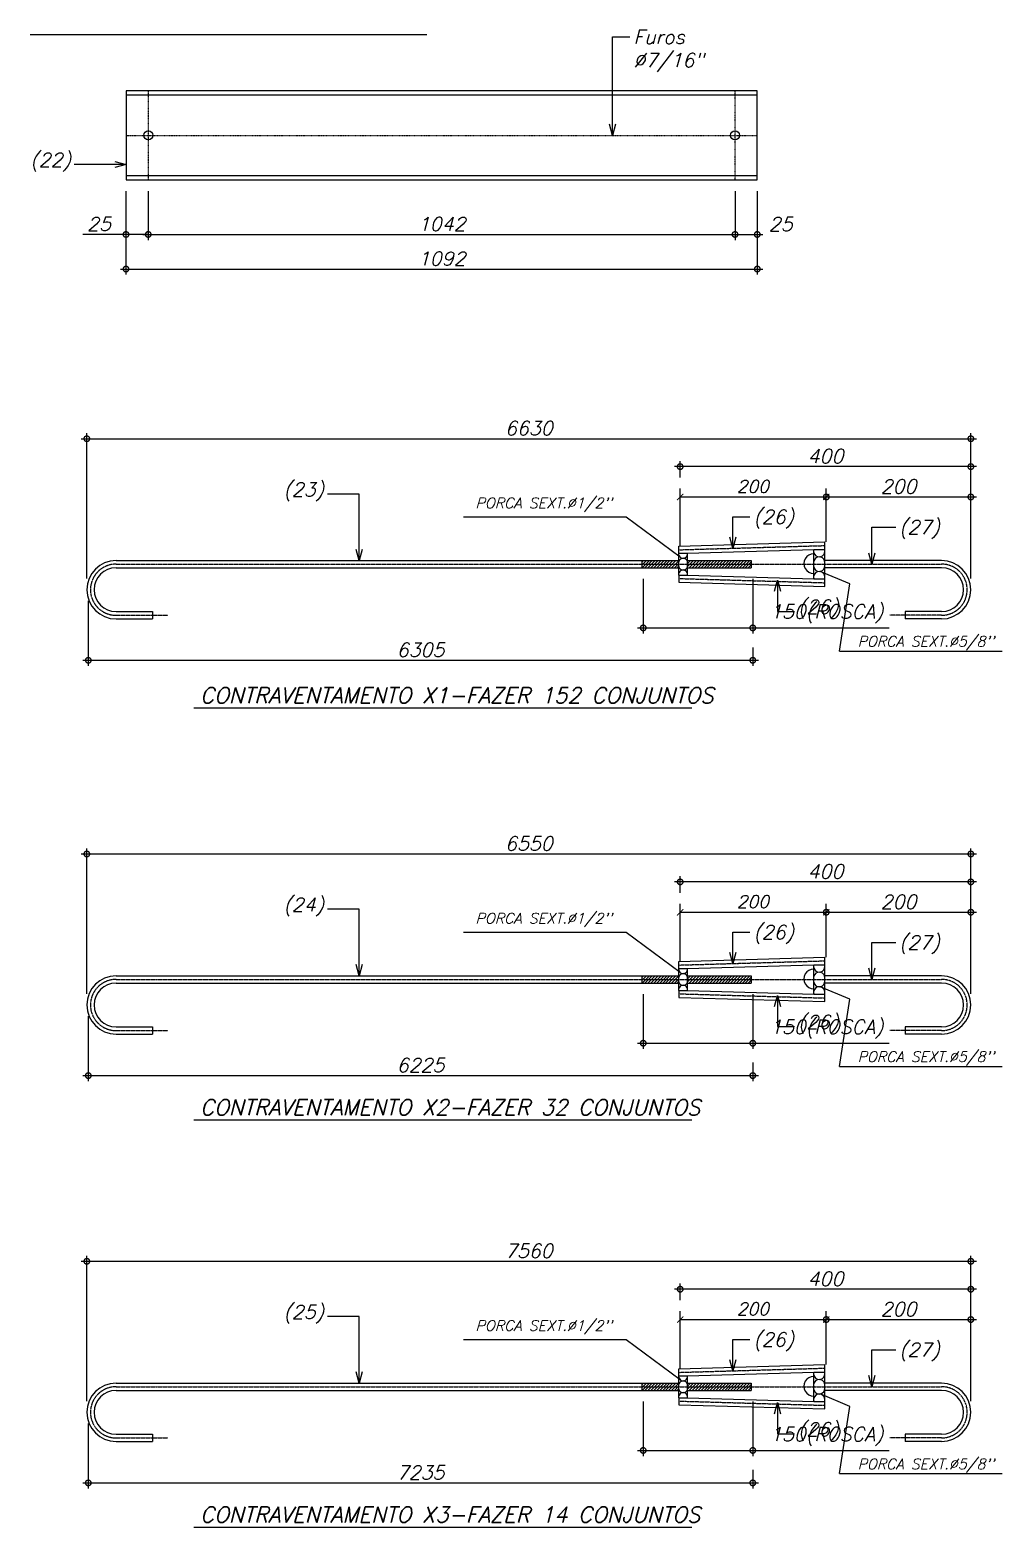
# Model space of a CAD drawing. Header units: millimetres. Extents: x -287396 to 401320, y -174247 to 142644.
# Drawn here: x -110243 to -108060, y 131691 to 135053 of the extents above; entities that cross this region are included whole.
import ezdxf

# ---------------------------------------------------------------- set-up
doc = ezdxf.new("R2010")
doc.units = ezdxf.units.MM
doc.header["$LTSCALE"] = 2.5
doc.linetypes.add('CENTER2', pattern=[1.125, 0.75, -0.125, 0.125, -0.125])
doc.linetypes.add('DASHDOT', pattern=[1, 0.5, -0.25, 0, -0.25])
doc.layers.add('COBERTA', color=3, linetype='Continuous', lineweight=25)
doc.layers.add('DIMEN', color=3, linetype='Continuous')
doc.layers.add('PENA-04', color=4, linetype='Continuous')
doc.styles.add('ROMANS', font='romans', dxfattribs={"oblique": 15})
doc.dimstyles.new('Esc. 12.5', dxfattribs={"dimscale": 12.5, "dimtxt": 2.5, "dimasz": 2, "dimexe": 1, "dimexo": 2, "dimtad": 1, "dimdec": 0, "dimtxsty": 'ROMANS', "dimblk": 'DOTSMALL', "dimcen": 2.5, "dimdle": 1, "dimclrd": 2, "dimclre": 2, "dimadec": 0, "dimazin": 0, "dimtfac": 1, "dimtdec": 0, "dimtmove": 0, "dimatfit": 3, "dimldrblk": 'OPEN30', "dimfxl": 1, "dimarcsym": 0})

# ---------------------------------------------------------------- blocks, each defined once
blk = doc.blocks.new('_DotSmall')
at = {"color": 0, "linetype": 'ByBlock', "const_width": 0.5}
blk.add_lwpolyline([(-0.0625, 0, 1), (0.0625, 0, 1)], format="xyb", close=True, dxfattribs=at)
blk = doc.blocks.new('*D338')
at = {"color": 2, "lineweight": -2}
for p, q in [((-110027.4, 134691), (-110027.4, 134581)), ((-109977.4, 134691), (-109977.4, 134581)), ((-110027.4, 134593.5), (-110124, 134593.5)), ((-109977.4, 134593.5), (-110039.9, 134593.5))]:
    blk.add_line(p, q, dxfattribs=at)
at = {"layer": 'DEFPOINTS', "color": 0}
for p in [(-110027.4, 134716), (-109977.4, 134716), (-109977.4, 134593.5)]:
    blk.add_point(p, dxfattribs=at)
at = {"color": 2, "lineweight": -2, "xscale": 25, "yscale": 25, "zscale": 25, "rotation": 180}
blk.add_blockref('_DotSmall', (-110027.4, 134593.5), dxfattribs=at)
at = {"color": 2, "lineweight": -2, "xscale": 25, "yscale": 25, "zscale": 25}
blk.add_blockref('_DotSmall', (-109977.4, 134593.5), dxfattribs=at)
at = {"color": 0, "insert": (-110088.2, 134617), "char_height": 31.25, "attachment_point": 5, "style": 'ROMANS'}
blk.add_mtext('25', dxfattribs=at)
blk = doc.blocks.new('_OPEN30')
at = {"color": 0, "linetype": 'ByBlock', "ltscale": 0.5}
for p, q in [((-1, 0.27), (0, 0)), ((0, 0), (-1, -0.27)), ((0, 0), (-1, 0))]:
    blk.add_line(p, q, dxfattribs=at)
blk = doc.blocks.new('*D339')
at = {"color": 2, "lineweight": -2}
for p, q in [((-108659.4, 134691), (-108659.4, 134581)), ((-108609.4, 134691), (-108609.4, 134581)), ((-108671.9, 134593.5), (-108596.9, 134593.5))]:
    blk.add_line(p, q, dxfattribs=at)
at = {"layer": 'DEFPOINTS', "color": 0}
for p in [(-108659.4, 134716), (-108609.4, 134716), (-108609.4, 134593.5)]:
    blk.add_point(p, dxfattribs=at)
at = {"color": 2, "lineweight": -2, "xscale": 25, "yscale": 25, "zscale": 25, "rotation": 180}
blk.add_blockref('_DotSmall', (-108659.4, 134593.5), dxfattribs=at)
at = {"color": 2, "lineweight": -2, "xscale": 25, "yscale": 25, "zscale": 25}
blk.add_blockref('_DotSmall', (-108609.4, 134593.5), dxfattribs=at)
at = {"color": 0, "insert": (-108556.9, 134616.6), "char_height": 31.25, "attachment_point": 5, "style": 'ROMANS'}
blk.add_mtext('25', dxfattribs=at)
blk = doc.blocks.new('*D270')
at = {"color": 2, "lineweight": -2}
for p, q in [((-110027.4, 134691), (-110027.4, 134503.3)), ((-108609.4, 134691), (-108609.4, 134503.3)), ((-110039.9, 134515.8), (-108596.9, 134515.8))]:
    blk.add_line(p, q, dxfattribs=at)
at = {"layer": 'DEFPOINTS', "color": 0}
for p in [(-110027.4, 134716), (-108609.4, 134716), (-108609.4, 134515.8)]:
    blk.add_point(p, dxfattribs=at)
at = {"color": 2, "lineweight": -2, "xscale": 25, "yscale": 25, "zscale": 25, "rotation": 180}
blk.add_blockref('_DotSmall', (-110027.4, 134515.8), dxfattribs=at)
at = {"color": 2, "lineweight": -2, "xscale": 25, "yscale": 25, "zscale": 25}
blk.add_blockref('_DotSmall', (-108609.4, 134515.8), dxfattribs=at)
at = {"color": 0, "insert": (-109318.4, 134539.2), "char_height": 31.25, "attachment_point": 5, "style": 'ROMANS'}
blk.add_mtext('1092', dxfattribs=at)
blk = doc.blocks.new('*D271')
at = {"color": 2, "lineweight": -2}
for p, q in [((-109977.4, 134691), (-109977.4, 134581)), ((-108659.4, 134691), (-108659.4, 134581)), ((-109989.9, 134593.5), (-108646.9, 134593.5))]:
    blk.add_line(p, q, dxfattribs=at)
at = {"layer": 'DEFPOINTS', "color": 0}
for p in [(-109977.4, 134716), (-108659.4, 134716), (-108659.4, 134593.5)]:
    blk.add_point(p, dxfattribs=at)
at = {"color": 2, "lineweight": -2, "xscale": 25, "yscale": 25, "zscale": 25, "rotation": 180}
blk.add_blockref('_DotSmall', (-109977.4, 134593.5), dxfattribs=at)
at = {"color": 2, "lineweight": -2, "xscale": 25, "yscale": 25, "zscale": 25}
blk.add_blockref('_DotSmall', (-108659.4, 134593.5), dxfattribs=at)
at = {"color": 0, "insert": (-109318.4, 134617), "char_height": 31.25, "attachment_point": 5, "style": 'ROMANS'}
blk.add_mtext('1042', dxfattribs=at)
blk = doc.blocks.new('*D235')
at = {"color": 2, "lineweight": -2}
for p, q in [((-110112.1, 133770.7), (-110112.1, 133624.7)), ((-110124.6, 133637.2), (-108607, 133637.2)), ((-108619.5, 133666.2), (-108619.5, 133624.7))]:
    blk.add_line(p, q, dxfattribs=at)
at = {"layer": 'DEFPOINTS', "color": 0}
for p in [(-110112.1, 133795.7), (-108619.5, 133691.2), (-108619.5, 133637.2)]:
    blk.add_point(p, dxfattribs=at)
at = {"color": 2, "lineweight": -2, "xscale": 25, "yscale": 25, "zscale": 25, "rotation": 180}
blk.add_blockref('_DotSmall', (-110112.1, 133637.2), dxfattribs=at)
at = {"color": 2, "lineweight": -2, "xscale": 25, "yscale": 25, "zscale": 25}
blk.add_blockref('_DotSmall', (-108619.5, 133637.2), dxfattribs=at)
at = {"color": 0, "insert": (-109365.8, 133660.6), "char_height": 31.25, "attachment_point": 5, "style": 'ROMANS'}
blk.add_mtext('6305', dxfattribs=at)
blk = doc.blocks.new('*D236')
at = {"color": 2, "lineweight": -2}
for p, q in [((-108865.6, 133819.9), (-108865.6, 133697.5)), ((-108619.5, 133819.9), (-108619.5, 133697.5)), ((-108878.1, 133710), (-108619.5, 133710)), ((-108619.5, 133710), (-108313, 133710))]:
    blk.add_line(p, q, dxfattribs=at)
at = {"layer": 'DEFPOINTS', "color": 0}
for p in [(-108865.6, 133844.9), (-108619.5, 133844.9), (-108619.5, 133710)]:
    blk.add_point(p, dxfattribs=at)
at = {"color": 2, "lineweight": -2, "xscale": 25, "yscale": 25, "zscale": 25, "rotation": 180}
blk.add_blockref('_DotSmall', (-108865.6, 133710), dxfattribs=at)
at = {"color": 2, "lineweight": -2, "xscale": 25, "yscale": 25, "zscale": 25}
blk.add_blockref('_DotSmall', (-108619.5, 133710), dxfattribs=at)
at = {"color": 0, "insert": (-108453.8, 133741.6), "char_height": 31.25, "attachment_point": 5, "style": 'ROMANS'}
blk.add_mtext('150(ROSCA)', dxfattribs=at)
blk = doc.blocks.new('*D237')
at = {"color": 2, "lineweight": -2}
for p, q in [((-108782.6, 134047.8), (-108782.6, 134084.6)), ((-108129.7, 134029), (-108129.7, 134084.6)), ((-108117.2, 134072.1), (-108795.1, 134072.1))]:
    blk.add_line(p, q, dxfattribs=at)
at = {"layer": 'DEFPOINTS', "color": 0}
for p in [(-108782.6, 134072.1), (-108782.6, 134022.8), (-108129.7, 134004)]:
    blk.add_point(p, dxfattribs=at)
at = {"color": 2, "lineweight": -2, "xscale": 25, "yscale": 25, "zscale": 25, "rotation": 180}
blk.add_blockref('_DotSmall', (-108782.6, 134072.1), dxfattribs=at)
at = {"color": 2, "lineweight": -2, "xscale": 25, "yscale": 25, "zscale": 25}
blk.add_blockref('_DotSmall', (-108129.7, 134072.1), dxfattribs=at)
at = {"color": 0, "insert": (-108456.2, 134095.6), "char_height": 31.25, "attachment_point": 5, "style": 'ROMANS'}
blk.add_mtext('400', dxfattribs=at)
blk = doc.blocks.new('_ArchTick')
at = {"layer": 'COBERTA', "color": 0, "const_width": 0.15}
blk.add_lwpolyline([(-0.5, -0.5), (0.5, 0.5)], dxfattribs=at)
blk = doc.blocks.new('*D238')
at = {"color": 2, "lineweight": -2}
for p, q in [((-108454.5, 133928.1), (-108454.5, 134016.5)), ((-108129.7, 133820.7), (-108129.7, 134016.5)), ((-108467, 134004), (-108117.2, 134004))]:
    blk.add_line(p, q, dxfattribs=at)
at = {"layer": 'DEFPOINTS', "color": 0}
for p in [(-108129.7, 134004), (-108454.5, 133903.1), (-108129.7, 133795.7)]:
    blk.add_point(p, dxfattribs=at)
at = {"color": 2, "lineweight": -2, "xscale": 25, "yscale": 25, "zscale": 25, "rotation": 180}
blk.add_blockref('_DotSmall', (-108454.5, 134004), dxfattribs=at)
at = {"color": 2, "lineweight": -2, "xscale": 25, "yscale": 25, "zscale": 25}
blk.add_blockref('_DotSmall', (-108129.7, 134004), dxfattribs=at)
at = {"color": 0, "insert": (-108292.1, 134027.4), "char_height": 31.25, "attachment_point": 5, "style": 'ROMANS'}
blk.add_mtext('200', dxfattribs=at)
blk = doc.blocks.new('*D239')
at = {"color": 2, "lineweight": -2}
for p, q in [((-110115.4, 133820.7), (-110115.4, 134147.3)), ((-108129.7, 133820.7), (-108129.7, 134147.3)), ((-110127.9, 134134.8), (-108117.2, 134134.8))]:
    blk.add_line(p, q, dxfattribs=at)
at = {"layer": 'DEFPOINTS', "color": 0}
for p in [(-108129.7, 134134.8), (-110115.4, 133795.7), (-108129.7, 133795.7)]:
    blk.add_point(p, dxfattribs=at)
at = {"color": 2, "lineweight": -2, "xscale": 25, "yscale": 25, "zscale": 25, "rotation": 180}
blk.add_blockref('_DotSmall', (-110115.4, 134134.8), dxfattribs=at)
at = {"color": 2, "lineweight": -2, "xscale": 25, "yscale": 25, "zscale": 25}
blk.add_blockref('_DotSmall', (-108129.7, 134134.8), dxfattribs=at)
at = {"color": 0, "insert": (-109122.6, 134158.3), "char_height": 31.25, "attachment_point": 5, "style": 'ROMANS'}
blk.add_mtext('6630', dxfattribs=at)
blk = doc.blocks.new('*D240')
at = {"color": 2, "lineweight": -2}
for p, q in [((-110112.1, 132838.2), (-110112.1, 132692.1)), ((-108619.5, 132733.7), (-108619.5, 132692.1)), ((-110124.6, 132704.6), (-108607, 132704.6))]:
    blk.add_line(p, q, dxfattribs=at)
at = {"layer": 'DEFPOINTS', "color": 0}
for p in [(-110112.1, 132863.2), (-108619.5, 132758.7), (-108619.5, 132704.6)]:
    blk.add_point(p, dxfattribs=at)
at = {"color": 2, "lineweight": -2, "xscale": 25, "yscale": 25, "zscale": 25, "rotation": 180}
blk.add_blockref('_DotSmall', (-110112.1, 132704.6), dxfattribs=at)
at = {"color": 2, "lineweight": -2, "xscale": 25, "yscale": 25, "zscale": 25}
blk.add_blockref('_DotSmall', (-108619.5, 132704.6), dxfattribs=at)
at = {"color": 0, "insert": (-109365.8, 132728.1), "char_height": 31.25, "attachment_point": 5, "style": 'ROMANS'}
blk.add_mtext('6225', dxfattribs=at)
blk = doc.blocks.new('*D241')
at = {"color": 2, "lineweight": -2}
for p, q in [((-108865.6, 132887.4), (-108865.6, 132764.9)), ((-108619.5, 132887.4), (-108619.5, 132764.9)), ((-108878.1, 132777.4), (-108619.5, 132777.4)), ((-108619.5, 132777.4), (-108313, 132777.4))]:
    blk.add_line(p, q, dxfattribs=at)
at = {"layer": 'DEFPOINTS', "color": 0}
for p in [(-108865.6, 132912.4), (-108619.5, 132912.4), (-108619.5, 132777.4)]:
    blk.add_point(p, dxfattribs=at)
at = {"color": 2, "lineweight": -2, "xscale": 25, "yscale": 25, "zscale": 25, "rotation": 180}
blk.add_blockref('_DotSmall', (-108865.6, 132777.4), dxfattribs=at)
at = {"color": 2, "lineweight": -2, "xscale": 25, "yscale": 25, "zscale": 25}
blk.add_blockref('_DotSmall', (-108619.5, 132777.4), dxfattribs=at)
at = {"color": 0, "insert": (-108453.8, 132809), "char_height": 31.25, "attachment_point": 5, "style": 'ROMANS'}
blk.add_mtext('150(ROSCA)', dxfattribs=at)
blk = doc.blocks.new('*D242')
at = {"color": 2, "lineweight": -2}
for p, q in [((-108117.2, 133139.6), (-108795.1, 133139.6)), ((-108782.6, 133115.2), (-108782.6, 133152.1)), ((-108129.7, 133096.5), (-108129.7, 133152.1))]:
    blk.add_line(p, q, dxfattribs=at)
at = {"layer": 'DEFPOINTS', "color": 0}
for p in [(-108782.6, 133139.6), (-108782.6, 133090.2), (-108129.7, 133071.5)]:
    blk.add_point(p, dxfattribs=at)
at = {"color": 2, "lineweight": -2, "xscale": 25, "yscale": 25, "zscale": 25, "rotation": 180}
blk.add_blockref('_DotSmall', (-108782.6, 133139.6), dxfattribs=at)
at = {"color": 2, "lineweight": -2, "xscale": 25, "yscale": 25, "zscale": 25}
blk.add_blockref('_DotSmall', (-108129.7, 133139.6), dxfattribs=at)
at = {"color": 0, "insert": (-108456.2, 133163), "char_height": 31.25, "attachment_point": 5, "style": 'ROMANS'}
blk.add_mtext('400', dxfattribs=at)
blk = doc.blocks.new('*D243')
at = {"layer": 'DEFPOINTS', "color": 0}
for p in [(-108129.7, 133071.5), (-108454.5, 132970.5), (-108129.7, 132863.2)]:
    blk.add_point(p, dxfattribs=at)
at = {"layer": 'DIMEN', "color": 2, "lineweight": -2}
for p, q in [((-108467, 133071.5), (-108117.2, 133071.5)), ((-108454.5, 132995.5), (-108454.5, 133084)), ((-108129.7, 132888.2), (-108129.7, 133084))]:
    blk.add_line(p, q, dxfattribs=at)
at = {"layer": 'DIMEN', "color": 2, "lineweight": -2, "xscale": 25, "yscale": 25, "zscale": 25, "rotation": 180}
blk.add_blockref('_DotSmall', (-108454.5, 133071.5), dxfattribs=at)
at = {"layer": 'DIMEN', "color": 2, "lineweight": -2, "xscale": 25, "yscale": 25, "zscale": 25}
blk.add_blockref('_DotSmall', (-108129.7, 133071.5), dxfattribs=at)
at = {"layer": 'DIMEN', "color": 0, "insert": (-108292.1, 133094.9), "char_height": 31.25, "attachment_point": 5, "style": 'ROMANS'}
blk.add_mtext('200', dxfattribs=at)
blk = doc.blocks.new('*D244')
at = {"color": 2, "lineweight": -2}
for p, q in [((-110127.9, 133202.3), (-108117.2, 133202.3)), ((-110115.4, 132888.2), (-110115.4, 133214.8)), ((-108129.7, 132888.2), (-108129.7, 133214.8))]:
    blk.add_line(p, q, dxfattribs=at)
at = {"layer": 'DEFPOINTS', "color": 0}
for p in [(-108129.7, 133202.3), (-110115.4, 132863.2), (-108129.7, 132863.2)]:
    blk.add_point(p, dxfattribs=at)
at = {"color": 2, "lineweight": -2, "xscale": 25, "yscale": 25, "zscale": 25, "rotation": 180}
blk.add_blockref('_DotSmall', (-110115.4, 133202.3), dxfattribs=at)
at = {"color": 2, "lineweight": -2, "xscale": 25, "yscale": 25, "zscale": 25}
blk.add_blockref('_DotSmall', (-108129.7, 133202.3), dxfattribs=at)
at = {"color": 0, "insert": (-109122.6, 133225.7), "char_height": 31.25, "attachment_point": 5, "style": 'ROMANS'}
blk.add_mtext('6550', dxfattribs=at)
blk = doc.blocks.new('*D245')
at = {"color": 2, "lineweight": -2}
for p, q in [((-110112.1, 131923.5), (-110112.1, 131777.5)), ((-110124.6, 131790), (-108607, 131790)), ((-108619.5, 131819), (-108619.5, 131777.5))]:
    blk.add_line(p, q, dxfattribs=at)
at = {"layer": 'DEFPOINTS', "color": 0}
for p in [(-110112.1, 131948.5), (-108619.5, 131844), (-108619.5, 131790)]:
    blk.add_point(p, dxfattribs=at)
at = {"color": 2, "lineweight": -2, "xscale": 25, "yscale": 25, "zscale": 25, "rotation": 180}
blk.add_blockref('_DotSmall', (-110112.1, 131790), dxfattribs=at)
at = {"color": 2, "lineweight": -2, "xscale": 25, "yscale": 25, "zscale": 25}
blk.add_blockref('_DotSmall', (-108619.5, 131790), dxfattribs=at)
at = {"color": 0, "insert": (-109365.8, 131813.4), "char_height": 31.25, "attachment_point": 5, "style": 'ROMANS'}
blk.add_mtext('7235', dxfattribs=at)
blk = doc.blocks.new('*D246')
at = {"color": 2, "lineweight": -2}
for p, q in [((-108865.6, 131972.7), (-108865.6, 131850.3)), ((-108619.5, 131972.7), (-108619.5, 131850.3)), ((-108878.1, 131862.8), (-108619.5, 131862.8)), ((-108619.5, 131862.8), (-108313, 131862.8))]:
    blk.add_line(p, q, dxfattribs=at)
at = {"layer": 'DEFPOINTS', "color": 0}
for p in [(-108865.6, 131997.7), (-108619.5, 131997.7), (-108619.5, 131862.8)]:
    blk.add_point(p, dxfattribs=at)
at = {"color": 2, "lineweight": -2, "xscale": 25, "yscale": 25, "zscale": 25, "rotation": 180}
blk.add_blockref('_DotSmall', (-108865.6, 131862.8), dxfattribs=at)
at = {"color": 2, "lineweight": -2, "xscale": 25, "yscale": 25, "zscale": 25}
blk.add_blockref('_DotSmall', (-108619.5, 131862.8), dxfattribs=at)
at = {"color": 0, "insert": (-108453.8, 131894.4), "char_height": 31.25, "attachment_point": 5, "style": 'ROMANS'}
blk.add_mtext('150(ROSCA)', dxfattribs=at)
blk = doc.blocks.new('*D247')
at = {"color": 2, "lineweight": -2}
for p, q in [((-108782.6, 132200.5), (-108782.6, 132237.4)), ((-108129.7, 132181.8), (-108129.7, 132237.4)), ((-108117.2, 132224.9), (-108795.1, 132224.9))]:
    blk.add_line(p, q, dxfattribs=at)
at = {"layer": 'DEFPOINTS', "color": 0}
for p in [(-108782.6, 132224.9), (-108782.6, 132175.5), (-108129.7, 132156.8)]:
    blk.add_point(p, dxfattribs=at)
at = {"color": 2, "lineweight": -2, "xscale": 25, "yscale": 25, "zscale": 25, "rotation": 180}
blk.add_blockref('_DotSmall', (-108782.6, 132224.9), dxfattribs=at)
at = {"color": 2, "lineweight": -2, "xscale": 25, "yscale": 25, "zscale": 25}
blk.add_blockref('_DotSmall', (-108129.7, 132224.9), dxfattribs=at)
at = {"color": 0, "insert": (-108456.2, 132248.4), "char_height": 31.25, "attachment_point": 5, "style": 'ROMANS'}
blk.add_mtext('400', dxfattribs=at)
blk = doc.blocks.new('*D248')
at = {"layer": 'DEFPOINTS', "color": 0}
for p in [(-108129.7, 132156.8), (-108454.5, 132055.9), (-108129.7, 131948.5)]:
    blk.add_point(p, dxfattribs=at)
at = {"layer": 'DIMEN', "color": 2, "lineweight": -2}
for p, q in [((-108454.5, 132080.9), (-108454.5, 132169.3)), ((-108129.7, 131973.5), (-108129.7, 132169.3)), ((-108467, 132156.8), (-108117.2, 132156.8))]:
    blk.add_line(p, q, dxfattribs=at)
at = {"layer": 'DIMEN', "color": 2, "lineweight": -2, "xscale": 25, "yscale": 25, "zscale": 25, "rotation": 180}
blk.add_blockref('_DotSmall', (-108454.5, 132156.8), dxfattribs=at)
at = {"layer": 'DIMEN', "color": 2, "lineweight": -2, "xscale": 25, "yscale": 25, "zscale": 25}
blk.add_blockref('_DotSmall', (-108129.7, 132156.8), dxfattribs=at)
at = {"layer": 'DIMEN', "color": 0, "insert": (-108292.1, 132180.2), "char_height": 31.25, "attachment_point": 5, "style": 'ROMANS'}
blk.add_mtext('200', dxfattribs=at)
blk = doc.blocks.new('*D249')
at = {"color": 2, "lineweight": -2}
for p, q in [((-110115.4, 131973.5), (-110115.4, 132300.1)), ((-108129.7, 131973.5), (-108129.7, 132300.1)), ((-110127.9, 132287.6), (-108117.2, 132287.6))]:
    blk.add_line(p, q, dxfattribs=at)
at = {"layer": 'DEFPOINTS', "color": 0}
for p in [(-108129.7, 132287.6), (-110115.4, 131948.5), (-108129.7, 131948.5)]:
    blk.add_point(p, dxfattribs=at)
at = {"color": 2, "lineweight": -2, "xscale": 25, "yscale": 25, "zscale": 25, "rotation": 180}
blk.add_blockref('_DotSmall', (-110115.4, 132287.6), dxfattribs=at)
at = {"color": 2, "lineweight": -2, "xscale": 25, "yscale": 25, "zscale": 25}
blk.add_blockref('_DotSmall', (-108129.7, 132287.6), dxfattribs=at)
at = {"color": 0, "insert": (-109122.6, 132311.1), "char_height": 31.25, "attachment_point": 5, "style": 'ROMANS'}
blk.add_mtext('7560', dxfattribs=at)

msp = doc.modelspace()

# ---------------------------------------------------------------- hatches: boundary and pattern name
at = {"linetype": 'DASHDOT'}
h = msp.add_hatch(dxfattribs=at)
h.set_pattern_fill('ANSI31', color=1, scale=37.5, style=0)
h.set_pattern_definition([(45, (-68646.4535, 111779.4902), (-3.31456304, 3.31456304), [])])
h.paths.add_polyline_path([(-108785.978, 133853.14, -0.14285714), (-108785.978, 133858.883), (-108785.978, 133861.344), (-108868.974, 133861.344), (-108868.974, 133853.14)])
h.paths.add_polyline_path([(-108785.978, 133844.937), (-108785.978, 133847.398, -0.14285714), (-108785.978, 133853.14), (-108868.974, 133853.14), (-108868.974, 133844.937)])
h.paths.add_polyline_path([(-108622.88, 133853.14), (-108622.88, 133861.344), (-108766.291, 133861.344), (-108766.291, 133858.883, -0.14285714), (-108766.291, 133853.14)])
h.paths.add_polyline_path([(-108766.291, 133853.14, -0.14285714), (-108766.291, 133847.398), (-108766.291, 133844.937), (-108622.88, 133844.937), (-108622.88, 133853.14)])
h = msp.add_hatch(dxfattribs=at)
h.set_pattern_fill('ANSI31', color=1, scale=37.5, style=0)
h.set_pattern_definition([(45, (-68646.4535, 110846.939), (-3.31456304, 3.31456304), [])])
h.paths.add_polyline_path([(-108785.978, 132920.589, -0.14285714), (-108785.978, 132926.331), (-108785.978, 132928.792), (-108868.974, 132928.792), (-108868.974, 132920.589)])
h.paths.add_polyline_path([(-108785.978, 132912.386), (-108785.978, 132914.847, -0.14285714), (-108785.978, 132920.589), (-108868.974, 132920.589), (-108868.974, 132912.386)])
h.paths.add_polyline_path([(-108622.88, 132920.589), (-108622.88, 132928.792), (-108766.291, 132928.792), (-108766.291, 132926.331, -0.14285714), (-108766.291, 132920.589)])
h.paths.add_polyline_path([(-108766.291, 132920.589, -0.14285714), (-108766.291, 132914.847), (-108766.291, 132912.386), (-108622.88, 132912.386), (-108622.88, 132920.589)])
h = msp.add_hatch(dxfattribs=at)
h.set_pattern_fill('ANSI31', color=1, scale=37.5, style=0)
h.set_pattern_definition([(45, (-68646.4535, 109932.2804), (-3.31456304, 3.31456304), [])])
h.paths.add_polyline_path([(-108785.978, 132005.931, -0.14285714), (-108785.978, 132011.673), (-108785.978, 132014.134), (-108868.974, 132014.134), (-108868.974, 132005.931)])
h.paths.add_polyline_path([(-108785.978, 131997.727), (-108785.978, 132000.188, -0.14285714), (-108785.978, 132005.931), (-108868.974, 132005.931), (-108868.974, 131997.727)])
h.paths.add_polyline_path([(-108622.88, 132005.931), (-108622.88, 132014.134), (-108766.291, 132014.134), (-108766.291, 132011.673, -0.14285714), (-108766.291, 132005.931)])
h.paths.add_polyline_path([(-108766.291, 132005.931, -0.14285714), (-108766.291, 132000.188), (-108766.291, 131997.727), (-108622.88, 131997.727), (-108622.88, 132005.931)])

# ---------------------------------------------------------------- linework, layer by layer
at = {"color": 2}
msp.add_line((-110242.808, 135042.704), (-109351.38, 135042.704), dxfattribs=at)
for p, q in [((-108609.436, 134916.032), (-110027.365, 134916.032)), ((-110027.365, 134916.032), (-110027.365, 134716.032)), ((-108609.436, 134716.032), (-108609.436, 134916.032)), ((-108609.436, 134906.032), (-110027.365, 134906.032)), ((-110027.365, 134726.032), (-108609.436, 134726.032)), ((-110027.365, 134716.032), (-108609.436, 134716.032))]:
    msp.add_line(p, q)
at = {"color": 2, "linetype": 'DASHDOT'}
for p, q in [((-109977.365, 134916.032), (-109977.365, 134716.032)), ((-108659.436, 134716.032), (-108659.436, 134916.032)), ((-110027.365, 134816.032), (-108609.436, 134816.032))]:
    msp.add_line(p, q, dxfattribs=at)
at = {"color": 2, "linetype": 'ByBlock'}
for p, q in [((-108782.648, 133893.597), (-108782.648, 134022.757)), ((-108454.523, 133903.08), (-108454.523, 134022.757)), ((-108782.648, 134004.007), (-108454.523, 134004.007)), ((-108782.648, 132961.046), (-108782.648, 133090.206)), ((-108782.648, 133071.456), (-108454.523, 133071.456)), ((-108454.523, 132970.529), (-108454.523, 133090.206)), ((-108782.648, 132046.387), (-108782.648, 132175.547)), ((-108454.523, 132055.871), (-108454.523, 132175.547)), ((-108782.648, 132156.797), (-108454.523, 132156.797))]:
    msp.add_line(p, q, dxfattribs=at)
at = {"color": 2}
msp.add_lwpolyline([(-108934.625, 134816.032), (-108934.625, 135037.127), (-108895.417, 135037.127)], dxfattribs=at)
for centre in [(-109977.365, 134816.032), (-109977.365, 134816.032), (-109977.365, 134816.032), (-108659.436, 134816.032)]:
    msp.add_circle(centre, 10)
at = {"layer": 'DEFPOINTS', "color": 0, "linetype": 'ByBlock'}
for p in [(-108454.523, 134004.007), (-108868.974, 133844.937), (-108868.974, 133844.937), (-108868.816, 133844.937), (-108868.413, 133844.937), (-108622.88, 133845.98), (-108622.88, 133844.937), (-108622.88, 133844.937), (-108622.88, 133844.937), (-108454.523, 133071.456), (-108868.974, 132912.386), (-108868.974, 132912.386), (-108868.816, 132912.386), (-108868.413, 132912.386), (-108622.88, 132913.428), (-108622.88, 132912.386), (-108622.88, 132912.386), (-108622.88, 132912.386), (-108454.523, 132156.797), (-108868.974, 131997.727), (-108868.974, 131997.727), (-108868.816, 131997.727), (-108868.413, 131997.727), (-108622.88, 131998.77), (-108622.88, 131997.727), (-108622.88, 131997.727), (-108622.88, 131997.727)]:
    msp.add_point(p, dxfattribs=at)
at = {"layer": 'DIMEN', "color": 7}
for p, q in [((-108785.978, 133893.594), (-108457.853, 133903.077)), ((-108785.978, 133877.75), (-108785.978, 133893.594)), ((-108785.978, 133828.531), (-108785.978, 133877.75)), ((-108785.978, 133877.75), (-108766.291, 133877.75)), ((-108766.291, 133877.75), (-108482.462, 133885.953)), ((-108766.291, 133828.531), (-108766.291, 133877.75)), ((-108482.462, 133820.328), (-108482.462, 133885.953)), ((-108482.462, 133885.953), (-108457.853, 133885.953)), ((-108457.853, 133803.204), (-108457.853, 133903.077)), ((-110049.822, 133861.344), (-109682.978, 133861.344)), ((-110049.822, 133844.937), (-109682.978, 133844.937)), ((-109682.978, 133861.344), (-108785.978, 133861.344)), ((-109682.978, 133844.937), (-108785.978, 133844.937)), ((-108868.974, 133861.344), (-108868.974, 133844.937)), ((-108766.291, 133861.344), (-108622.88, 133861.344)), ((-108766.291, 133844.937), (-108622.88, 133844.937)), ((-108622.88, 133861.344), (-108622.88, 133844.937)), ((-108195.353, 133844.937), (-108458.2, 133844.937)), ((-108195.353, 133861.344), (-108457.853, 133861.344)), ((-108785.978, 133828.531), (-108766.291, 133828.531)), ((-108785.978, 133812.687), (-108457.853, 133803.204)), ((-108766.291, 133828.531), (-108482.462, 133820.328)), ((-108482.462, 133820.328), (-108457.853, 133820.328)), ((-110049.822, 133746.5), (-109967.79, 133746.578)), ((-109967.79, 133746.578), (-109967.79, 133730.094)), ((-108195.353, 133746.5), (-108277.384, 133746.578)), ((-108277.384, 133746.578), (-108277.384, 133730.094)), ((-110049.822, 133730.094), (-109967.79, 133730.094)), ((-108195.353, 133730.094), (-108277.384, 133730.094)), ((-108785.978, 132961.042), (-108457.853, 132970.526)), ((-108457.853, 132870.652), (-108457.853, 132970.526)), ((-108785.978, 132945.198), (-108785.978, 132961.042)), ((-108785.978, 132895.98), (-108785.978, 132945.198)), ((-108785.978, 132945.198), (-108766.291, 132945.198)), ((-108766.291, 132945.198), (-108482.462, 132953.401)), ((-108766.291, 132895.98), (-108766.291, 132945.198)), ((-108482.462, 132887.776), (-108482.462, 132953.401)), ((-108482.462, 132953.401), (-108457.853, 132953.401)), ((-110049.822, 132928.792), (-109682.978, 132928.792)), ((-110049.822, 132912.386), (-109682.978, 132912.386)), ((-109682.978, 132928.792), (-108785.978, 132928.792)), ((-109682.978, 132912.386), (-108785.978, 132912.386)), ((-108766.291, 132928.792), (-108622.88, 132928.792)), ((-108766.291, 132912.386), (-108622.88, 132912.386)), ((-108622.88, 132928.792), (-108622.88, 132912.386)), ((-108195.353, 132912.386), (-108458.2, 132912.386)), ((-108195.353, 132928.792), (-108457.853, 132928.792)), ((-108785.978, 132895.98), (-108785.978, 132880.135)), ((-108785.978, 132895.98), (-108766.291, 132895.98)), ((-108785.978, 132880.135), (-108457.853, 132870.652)), ((-108766.291, 132895.98), (-108482.462, 132887.776)), ((-108482.462, 132887.776), (-108457.853, 132887.776)), ((-110049.822, 132813.948), (-109967.79, 132814.026)), ((-110049.822, 132797.542), (-109967.79, 132797.542)), ((-109967.79, 132814.026), (-109967.79, 132797.542)), ((-108195.353, 132813.948), (-108277.384, 132814.026)), ((-108277.384, 132814.026), (-108277.384, 132797.542)), ((-108195.353, 132797.542), (-108277.384, 132797.542)), ((-108785.978, 132046.384), (-108457.853, 132055.867)), ((-108785.978, 132030.54), (-108785.978, 132046.384)), ((-108785.978, 131981.321), (-108785.978, 132030.54)), ((-108785.978, 132030.54), (-108766.291, 132030.54)), ((-108766.291, 132030.54), (-108482.462, 132038.743)), ((-108766.291, 131981.321), (-108766.291, 132030.54)), ((-108482.462, 131973.118), (-108482.462, 132038.743)), ((-108482.462, 132038.743), (-108457.853, 132038.743)), ((-108457.853, 131955.994), (-108457.853, 132055.867)), ((-110049.822, 132014.134), (-109682.978, 132014.134)), ((-110049.822, 131997.727), (-109682.978, 131997.727)), ((-109682.978, 132014.134), (-108785.978, 132014.134)), ((-109682.978, 131997.727), (-108785.978, 131997.727)), ((-108766.291, 132014.134), (-108622.88, 132014.134)), ((-108766.291, 131997.727), (-108622.88, 131997.727)), ((-108622.88, 132014.134), (-108622.88, 131997.727)), ((-108195.353, 131997.727), (-108458.2, 131997.727)), ((-108195.353, 132014.134), (-108457.853, 132014.134)), ((-108785.978, 131981.321), (-108785.978, 131965.477)), ((-108785.978, 131981.321), (-108766.291, 131981.321)), ((-108785.978, 131965.477), (-108457.853, 131955.994)), ((-108766.291, 131981.321), (-108482.462, 131973.118)), ((-108482.462, 131973.118), (-108457.853, 131973.118)), ((-110049.822, 131899.29), (-109967.79, 131899.368)), ((-109967.79, 131899.368), (-109967.79, 131882.884)), ((-108195.353, 131899.29), (-108277.384, 131899.368)), ((-108277.384, 131899.368), (-108277.384, 131882.884)), ((-110049.822, 131882.884), (-109967.79, 131882.884)), ((-108195.353, 131882.884), (-108277.384, 131882.884))]:
    msp.add_line(p, q, dxfattribs=at)
at = {"layer": 'DIMEN', "color": 6, "linetype": 'CENTER2'}
for p, q in [((-108785.741, 133885.394), (-108457.616, 133894.878)), ((-110049.822, 133853.14), (-109682.978, 133853.14)), ((-109682.978, 133853.14), (-108622.88, 133853.14)), ((-108622.88, 133853.14), (-108195.353, 133853.14)), ((-108785.741, 133820.887), (-108457.616, 133811.403)), ((-110049.814, 133738.297), (-109933.397, 133738.407)), ((-108195.361, 133738.297), (-108311.778, 133738.407)), ((-108785.741, 132952.843), (-108457.616, 132962.326)), ((-110049.822, 132920.589), (-109682.978, 132920.589)), ((-109682.978, 132920.589), (-108622.88, 132920.589)), ((-108622.88, 132920.589), (-108195.353, 132920.589)), ((-108785.741, 132888.335), (-108457.616, 132878.852)), ((-110049.814, 132805.745), (-109933.397, 132805.856)), ((-108195.361, 132805.745), (-108311.778, 132805.856)), ((-108785.741, 132038.184), (-108457.616, 132047.668)), ((-110049.822, 132005.931), (-109682.978, 132005.931)), ((-109682.978, 132005.931), (-108622.88, 132005.931)), ((-108622.88, 132005.931), (-108195.353, 132005.931)), ((-108785.741, 131973.677), (-108457.616, 131964.193)), ((-110049.814, 131891.087), (-109933.397, 131891.198)), ((-108195.361, 131891.087), (-108311.778, 131891.198))]:
    msp.add_line(p, q, dxfattribs=at)
at = {"layer": 'DIMEN'}
for p, q in [((-108785.978, 133828.531), (-108785.978, 133812.687)), ((-108868.974, 132928.792), (-108868.974, 132912.386)), ((-108868.974, 132014.134), (-108868.974, 131997.727))]:
    msp.add_line(p, q, dxfattribs=at)
at = {"layer": 'DIMEN', "color": 7}
for centre, radius, start, end in [((-108776.134, 133876.226), 9.961, 171.202589, 8.797411), ((-108482.733, 133854.249), 22.075, 89.298131, 270.701869), ((-108470.158, 133882.364), 12.817, 163.739795, 16.260205), ((-110049.822, 133795.719), 65.625, 90, 270), ((-110049.822, 133795.719), 49.219, 90, 270), ((-108776.134, 133856.011), 10.254, 343.739795, 196.260205), ((-108776.134, 133850.269), 10.254, 163.739795, 16.260205), ((-108776.134, 133830.054), 9.961, 351.202589, 188.797411), ((-108470.158, 133856.729), 12.817, 343.739795, 196.260205), ((-108470.158, 133849.552), 12.817, 163.739795, 16.260205), ((-108195.353, 133795.719), 65.625, 270, 90), ((-108195.353, 133795.719), 49.219, 270, 90), ((-108470.158, 133823.917), 12.817, 343.739795, 196.260205), ((-108776.134, 132923.46), 10.254, 343.739795, 196.260205), ((-108776.134, 132943.675), 9.961, 171.202589, 8.797411), ((-108482.733, 132921.697), 22.075, 89.298131, 270.701869), ((-108470.158, 132949.813), 12.817, 163.739795, 16.260205), ((-108470.158, 132924.178), 12.817, 343.739795, 196.260205), ((-110049.822, 132863.167), 65.625, 90, 270), ((-110049.822, 132863.167), 49.219, 90, 270), ((-108776.134, 132917.718), 10.254, 163.739795, 16.260205), ((-108776.134, 132897.503), 9.961, 351.202589, 188.797411), ((-108470.158, 132917), 12.817, 163.739795, 16.260205), ((-108470.158, 132891.365), 12.817, 343.739795, 196.260205), ((-108195.353, 132863.167), 65.625, 270, 90), ((-108195.353, 132863.167), 49.219, 270, 90), ((-108776.134, 132029.016), 9.961, 171.202589, 8.797411), ((-108482.733, 132007.039), 22.075, 89.298131, 270.701869), ((-108470.158, 132035.154), 12.817, 163.739795, 16.260205), ((-110049.822, 131948.509), 65.625, 90, 270), ((-110049.822, 131948.509), 49.219, 90, 270), ((-108776.134, 132008.802), 10.254, 343.739795, 196.260205), ((-108776.134, 132003.059), 10.254, 163.739795, 16.260205), ((-108776.134, 131982.845), 9.961, 351.202589, 188.797411), ((-108470.158, 132009.519), 12.817, 343.739795, 196.260205), ((-108470.158, 132002.342), 12.817, 163.739795, 16.260205), ((-108195.353, 131948.509), 65.625, 270, 90), ((-108195.353, 131948.509), 49.219, 270, 90), ((-108470.158, 131976.707), 12.817, 343.739795, 196.260205)]:
    msp.add_arc(centre, radius, start, end, dxfattribs=at)
at = {"layer": 'DIMEN', "color": 6, "linetype": 'CENTER2'}
for centre, start, end in [((-110049.822, 133795.719), 90, 270), ((-108195.353, 133795.719), 270, 90), ((-110049.822, 132863.167), 90, 270), ((-108195.353, 132863.167), 270, 90), ((-110049.822, 131948.509), 90, 270), ((-108195.353, 131948.509), 270, 90)]:
    msp.add_arc(centre, 57.422, start, end, dxfattribs=at)
at = {"layer": 'PENA-04', "color": 2}
for p, q in [((-109269.321, 133959.336), (-108903.909, 133959.336)), ((-108903.909, 133959.336), (-108782.648, 133869.626)), ((-108401.826, 133809.084), (-108468.277, 133836.869)), ((-108424.979, 133657.965), (-108401.826, 133809.084)), ((-108424.979, 133657.965), (-108059.567, 133657.965)), ((-109875.376, 133530.599), (-108756.199, 133530.599)), ((-109269.321, 133026.785), (-108903.909, 133026.785)), ((-108903.909, 133026.785), (-108782.648, 132937.074)), ((-108401.826, 132876.532), (-108468.277, 132904.317)), ((-108424.979, 132725.413), (-108401.826, 132876.532)), ((-108424.979, 132725.413), (-108059.567, 132725.413)), ((-109875.376, 132605.473), (-108756.199, 132605.473)), ((-109269.321, 132112.127), (-108903.909, 132112.127)), ((-108903.909, 132112.127), (-108782.648, 132022.416)), ((-108401.826, 131961.874), (-108468.277, 131989.659)), ((-108424.979, 131810.755), (-108401.826, 131961.874)), ((-108424.979, 131810.755), (-108059.567, 131810.755)), ((-109875.376, 131690.815), (-108756.199, 131690.815))]:
    msp.add_line(p, q, dxfattribs=at)

# ---------------------------------------------------------------- block references
at = {"color": 2, "xscale": 25, "yscale": 25, "zscale": 25, "rotation": 270}
msp.add_blockref('_OPEN30', (-108934.625, 134816.032), dxfattribs=at)
at = {"color": 2, "linetype": 'ByBlock', "xscale": 14.0625, "yscale": 14.0625, "zscale": 14.0625, "rotation": 180}
for p in [(-108782.648, 134004.007), (-108782.648, 133071.456), (-108782.648, 132156.797)]:
    msp.add_blockref('_ArchTick', p, dxfattribs=at)
at = {"color": 2, "linetype": 'ByBlock', "xscale": 14.0625, "yscale": 14.0625, "zscale": 14.0625}
for p in [(-108454.523, 134004.007), (-108454.523, 133071.456), (-108454.523, 132156.797)]:
    msp.add_blockref('_ArchTick', p, dxfattribs=at)

# ---------------------------------------------------------------- texts
at = {"style": 'ROMANS'}
for s, insert, char_height, attachment_point in [('Furos\\P%%c7/16"', (-108887.604, 135052.752), 31.25, 1), ('(22)', (-110151.284, 134735.107), 31.25, 9), ('(23)', (-109582.772, 133994.913), 31.25, 9), ('\\A1;200', (-108619.243, 134027.868), 28.125, 5), ('(26)', (-108618.148, 133974.828), 31.25, 1), ('(27)', (-108290.729, 133951.912), 31.25, 1), ('(26)', (-108518.075, 133731.453), 31.25, 7), ('CONTRAVENTAMENTO X1-FAZER 152 CONJUNTOS', (-109860.95, 133558.577), 35, 4), ('(24)', (-109582.772, 133062.362), 31.25, 9), ('\\A1;200', (-108619.243, 133095.317), 28.125, 5), ('(26)', (-108618.148, 133042.276), 31.25, 1), ('(27)', (-108290.729, 133019.361), 31.25, 1), ('(26)', (-108518.075, 132798.902), 31.25, 7), ('CONTRAVENTAMENTO X2-FAZER 32 CONJUNTOS', (-109860.95, 132633.451), 35, 4), ('(25)', (-109582.772, 132147.704), 31.25, 9), ('\\A1;200', (-108619.243, 132180.658), 28.125, 5), ('(26)', (-108618.148, 132127.618), 31.25, 1), ('(27)', (-108290.729, 132104.702), 31.25, 1), ('(26)', (-108518.075, 131884.243), 31.25, 7), ('CONTRAVENTAMENTO X3-FAZER 14 CONJUNTOS', (-109860.95, 131718.792), 35, 4)]:
    msp.add_mtext(s, dxfattribs=dict(at, insert=insert, char_height=char_height, attachment_point=attachment_point))
at = {"color": 7, "linetype": 'ByBlock', "char_height": 23.4375, "attachment_point": 5, "style": 'ROMANS'}
for s, insert in [("PORCA SEXT.%%C1/2''", (-109088.58, 133986.554)), ("PORCA SEXT.%%C5/8''", (-108230.483, 133675.822)), ("PORCA SEXT.%%C5/8''", (-108230.483, 132743.27)), ("PORCA SEXT.%%C1/2''", (-109088.58, 132139.344)), ("PORCA SEXT.%%C5/8''", (-108230.483, 131828.612))]:
    msp.add_mtext(s, dxfattribs=dict(at, insert=insert))
at = {"color": 3, "linetype": 'ByBlock', "insert": (-109088.58, 133054.002), "char_height": 23.4375, "attachment_point": 5, "style": 'ROMANS'}
msp.add_mtext("PORCA SEXT.%%C1/2''", dxfattribs=at)

# ---------------------------------------------------------------- dimensions: what is measured, and where the dimension line sits
dim = msp.add_linear_dim(base=(-109977.365, 134593.515), p1=(-110027.365, 134716.032), p2=(-109977.365, 134716.032), text='25', dimstyle='Esc. 12.5')
dim.commit()
dim.dimension.update_dxf_attribs({"geometry": '*D338', "text_midpoint": (-110088.174, 134593.515), "dimtype": 160})
for base, p1, p2, text, picture, middle in [((-108609.436, 134515.751), (-110027.365, 134716.032), (-108609.436, 134716.032), '1092', '*D270', (-109318.401, 134539.189)), ((-108659.436, 134593.515), (-109977.365, 134716.032), (-108659.436, 134716.032), '1042', '*D271', (-109318.401, 134616.952)), ((-108129.728, 134134.834), (-110115.447, 133795.719), (-108129.728, 133795.719), '6630', '*D239', (-109122.587, 134158.272)), ((-108782.648, 134072.136), (-108129.728, 134004.007), (-108782.648, 134022.757), '400', '*D237', (-108456.188, 134095.573)), ((-108129.728, 134004.007), (-108454.523, 133903.08), (-108129.728, 133795.722), '200', '*D238', (-108292.125, 134027.445)), ((-108619.549, 133709.961), (-108865.643, 133844.94), (-108619.549, 133844.94), '150(ROSCA)', '*D236', (-108453.752, 133741.583)), ((-108619.549, 133637.197), (-110112.116, 133795.722), (-108619.549, 133691.211), '6305', '*D235', (-109365.833, 133660.634)), ((-108129.728, 133202.283), (-110115.447, 132863.167), (-108129.728, 132863.167), '6550', '*D244', (-109122.587, 133225.72)), ((-108782.648, 133139.584), (-108129.728, 133071.456), (-108782.648, 133090.206), '400', '*D242', (-108456.188, 133163.022)), ((-108619.549, 132777.41), (-108865.643, 132912.389), (-108619.549, 132912.389), '150(ROSCA)', '*D241', (-108453.752, 132809.032)), ((-108619.549, 132704.646), (-110112.116, 132863.17), (-108619.549, 132758.66), '6225', '*D240', (-109365.833, 132728.083)), ((-108129.728, 132287.624), (-110115.447, 131948.509), (-108129.728, 131948.509), '7560', '*D249', (-109122.587, 132311.062)), ((-108782.648, 132224.926), (-108129.728, 132156.797), (-108782.648, 132175.547), '400', '*D247', (-108456.188, 132248.364)), ((-108619.549, 131862.751), (-108865.643, 131997.731), (-108619.549, 131997.731), '150(ROSCA)', '*D246', (-108453.752, 131894.373)), ((-108619.549, 131789.987), (-110112.116, 131948.512), (-108619.549, 131844.001), '7235', '*D245', (-109365.833, 131813.425))]:
    dim = msp.add_linear_dim(base=base, p1=p1, p2=p2, text=text, dimstyle='Esc. 12.5')
    dim.commit()
    dim.dimension.update_dxf_attribs({"geometry": picture, "text_midpoint": middle})
dim = msp.add_linear_dim(base=(-108609.436, 134593.515), p1=(-108659.436, 134716.032), p2=(-108609.436, 134716.032), text='25', dimstyle='Esc. 12.5', override={"dimtmove": 1})
dim.commit()
dim.dimension.update_dxf_attribs({"geometry": '*D339', "text_midpoint": (-108556.928, 134593.117), "dimtype": 160})
at = {"layer": 'DIMEN', "color": 7}
for base, p1, p2, picture, middle in [((-108129.728, 133071.456), (-108454.523, 132970.529), (-108129.728, 132863.17), '*D243', (-108292.125, 133094.893)), ((-108129.728, 132156.797), (-108454.523, 132055.871), (-108129.728, 131948.512), '*D248', (-108292.125, 132180.235))]:
    dim = msp.add_linear_dim(base=base, p1=p1, p2=p2, text='200', dimstyle='Esc. 12.5', dxfattribs=at)
    dim.commit()
    dim.dimension.update_dxf_attribs({"geometry": picture, "text_midpoint": middle})

# ---------------------------------------------------------------- leaders
at = {"annotation_type": 0, "has_hookline": 1, "text_width": 91.892}
for points, hookline_direction in [([(-110027.365, 134750.732), (-110143.472, 134750.732)], 1), ([(-109503.808, 133861.344), (-109503.808, 134010.538), (-109574.959, 134010.538)], 1), ([(-108664.281, 133888.905), (-108664.281, 133959.203), (-108625.96, 133959.203)], 0), ([(-108351.913, 133853.14), (-108351.913, 133936.287), (-108298.541, 133936.287)], 0), ([(-108564.208, 133817.376), (-108564.208, 133747.078), (-108525.888, 133747.078)], 0), ([(-109503.808, 132928.792), (-109503.808, 133077.987), (-109574.959, 133077.987)], 1), ([(-108664.281, 132956.353), (-108664.281, 133026.651), (-108625.96, 133026.651)], 0), ([(-108351.913, 132920.589), (-108351.913, 133003.736), (-108298.541, 133003.736)], 0), ([(-108564.208, 132884.825), (-108564.208, 132814.527), (-108525.888, 132814.527)], 0), ([(-109503.808, 132014.134), (-109503.808, 132163.329), (-109574.959, 132163.329)], 1), ([(-108664.281, 132041.695), (-108664.281, 132111.993), (-108625.96, 132111.993)], 0), ([(-108351.913, 132005.931), (-108351.913, 132089.077), (-108298.541, 132089.077)], 0), ([(-108564.208, 131970.166), (-108564.208, 131899.868), (-108525.888, 131899.868)], 0)]:
    msp.add_leader(points, dimstyle='Esc. 12.5', override={"dimgap": 0.625, "dimtad": 0}, dxfattribs=dict(at, hookline_direction=hookline_direction))

doc.saveas('drawing.dxf')
